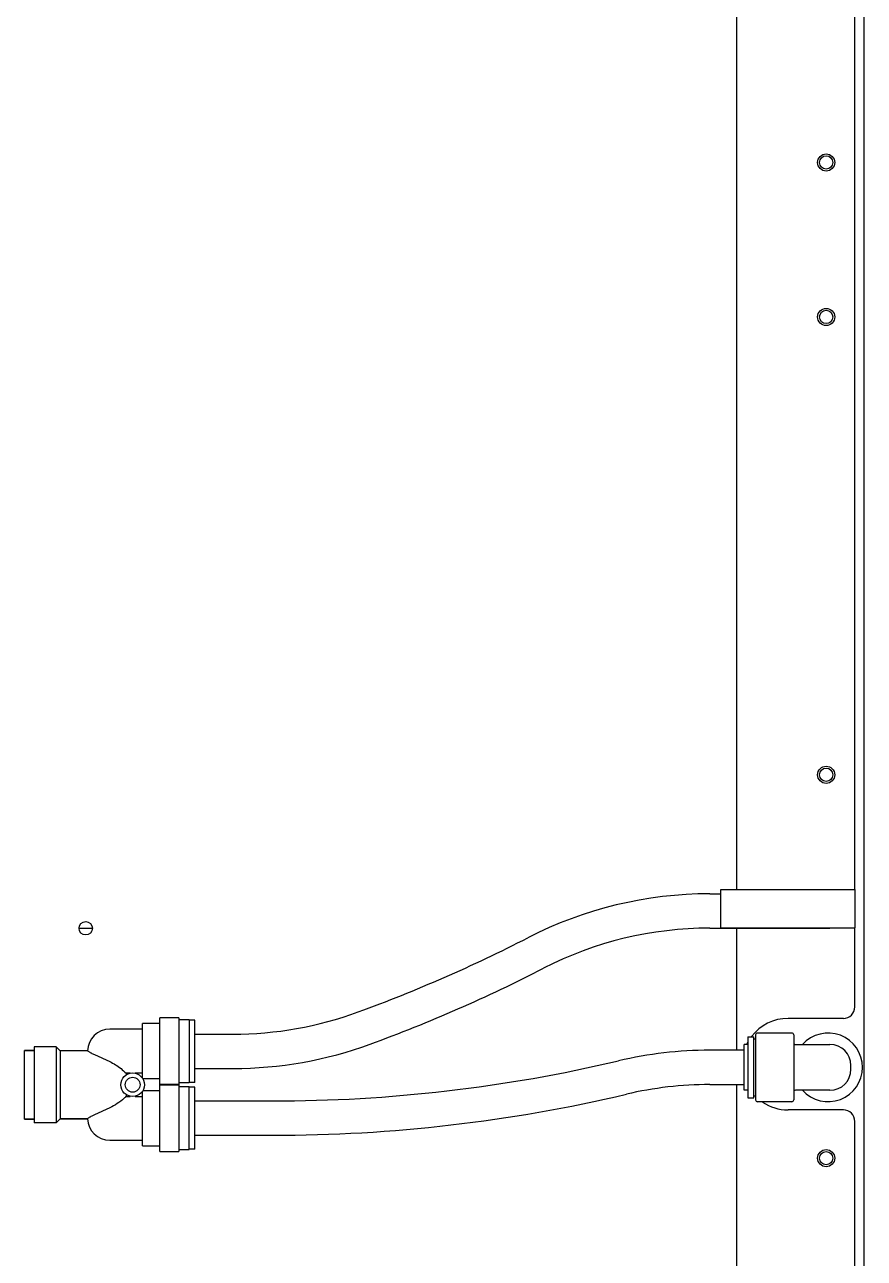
# Model space of a CAD drawing. Header units: millimetres. Extents: x 2482 to 7241, y 2335 to 6851.
# Drawn here: x 3174.9 to 3395, y 4595.6 to 4919 of the extents above; entities that cross this region are included whole.
import ezdxf

# ---------------------------------------------------------------- set-up
doc = ezdxf.new("R2010")
doc.units = ezdxf.units.MM
doc.header["$LTSCALE"] = 669.9
doc.layers.get('0').update_dxf_attribs({"linetype": 'CONTINUOUS'})
doc.layers.add('ASSI', color=7, linetype='CONTINUOUS')
doc.layers.add('GEOM', color=7, linetype='CONTINUOUS')

msp = doc.modelspace()

# ---------------------------------------------------------------- linework, layer by layer
at = {"color": 7, "linetype": 'Continuous'}
for p, q in [((3364.5, 4653.67), (3366, 4653.67)), ((3364.5, 4653.67), (3364.5, 4637.67)), ((3366, 4637.67), (3366, 4653.67)), ((3366.5, 4654.17), (3366.5, 4637.17)), ((3376.5, 4654.17), (3376.5, 4637.17)), ((3366, 4653.17), (3366.5, 4653.17)), ((3377, 4651.67), (3386, 4651.67)), ((3391.5, 4645.17), (3391.5, 4646.17)), ((3364.5, 4637.67), (3366, 4637.67)), ((3366, 4638.17), (3366.5, 4638.17)), ((3386, 4639.67), (3377, 4639.67))]:
    msp.add_line(p, q, dxfattribs=at)
for centre, radius, start, end in [((3367, 4654.17), 0.5, 90, 180), ((3376, 4654.17), 0.5, 360, 90), ((3385.5, 4645.67), 9, 221.9005, 138.1006), ((3377, 4652.17), 0.5, 180, 270), ((3386, 4646.17), 5.5, 0, 90), ((3386, 4645.17), 5.5, 270, 360), ((3367, 4637.17), 0.5, 180, 270), ((3376, 4637.17), 0.5, 270, 0), ((3377, 4639.17), 0.5, 90, 180)]:
    msp.add_arc(centre, radius, start, end, dxfattribs=at)
at = {"layer": 'ASSI', "color": 7, "linetype": 'Continuous'}
for p, q in [((3357.38, 4692.27), (3392.51, 4692.27)), ((3357.38, 4682.27), (3357.38, 4692.27)), ((3392.51, 4692.27), (3392.51, 4682.27)), ((3357.38, 4682.27), (3392.51, 4682.27)), ((3210.3, 4657.14), (3205.8, 4657.14)), ((3215.3, 4658.62), (3210.3, 4658.62)), ((3218, 4658.12), (3215.3, 4658.12)), ((3218, 4658.12), (3218, 4641.62)), ((3205.8, 4655.67), (3197.2, 4655.67)), ((3376, 4654.67), (3367, 4654.67)), ((3174.9, 4650.12), (3177.35, 4650.12)), ((3183.15, 4651.07), (3177.35, 4651.07)), ((3177.35, 4651.07), (3177.35, 4631.17)), ((3183.15, 4651.07), (3183.15, 4631.17)), ((3183.15, 4651.07), (3184.2, 4650.02)), ((3364.5, 4651.67), (3363.5, 4651.67)), ((3363.5, 4639.67), (3363.5, 4651.67)), ((3191.4, 4650.02), (3184.2, 4650.02)), ((3184.2, 4650.02), (3184.2, 4632.22)), ((3193.2, 4649.01), (3197.2, 4647.18)), ((3218, 4641.62), (3215.3, 4641.62)), ((3364.5, 4639.67), (3363.5, 4639.67)), ((3376, 4636.67), (3367, 4636.67)), ((3174.9, 4632.12), (3177.35, 4632.12)), ((3183.15, 4631.17), (3177.35, 4631.17)), ((3184.2, 4632.22), (3183.15, 4631.17)), ((3184.2, 4632.22), (3191.4, 4632.22))]:
    msp.add_line(p, q, dxfattribs=at)
at = {"layer": 'ASSI', "linetype": 'Continuous'}
for centre, radius in [((3385, 4882.87), 2.25), ((3385, 4882.87), 1.75), ((3385, 4842.37), 2.25), ((3385, 4842.37), 1.75), ((3385, 4722.37), 2.25), ((3385, 4722.37), 1.75), ((3190.9, 4682.12), 1.75), ((3385, 4621.87), 2.25), ((3385, 4621.87), 1.75)]:
    msp.add_circle(centre, radius, dxfattribs=at)
at = {"layer": 'ASSI', "color": 7, "linetype": 'Continuous'}
for radius in [3.1, 1.95]:
    msp.add_circle((3203.2, 4641.12), radius, dxfattribs=at)
for centre, radius, start, end in [((3197.2, 4649.87), 5.8, 90, 178.518), ((3199.37, 4662.03), 14.42, 236.4486, 239.2665), ((3198.99, 4661.4), 13.68, 239.288, 239.7123)]:
    msp.add_arc(centre, radius, start, end, dxfattribs=at)
msp.add_open_spline([(3192.09, 4649.59), (3192.17, 4649.54), (3192.53, 4649.34), (3192.9, 4649.15), (3193.2, 4649.01)], degree=3, knots=[0, 0, 0, 0, 0.214728, 1, 1, 1, 1], dxfattribs=at)
at = {"layer": 'GEOM', "linetype": 'Continuous'}
for p, q in [((3392.5, 4692.27), (3392.5, 5496.87)), ((3361.5, 5487.87), (3361.5, 4692.27)), ((3395, 3837.47), (3395, 5487.91)), ((3361.5, 4682.17), (3361.5, 4650.17)), ((3392.5, 4661.52), (3392.5, 4682.27)), ((3389.5, 4658.52), (3375, 4658.52)), ((3361.5, 4641.17), (3361.5, 4373.87)), ((3389.5, 4634.52), (3375, 4634.52)), ((3392.5, 4376.87), (3392.5, 4631.52))]:
    msp.add_line(p, q, dxfattribs=at)
at = {"layer": 'GEOM', "color": 7, "linetype": 'Continuous'}
for p, q in [((3354.5, 4691.17), (3357.38, 4691.17)), ((3189.15, 4682.17), (3192.65, 4682.17)), ((3354.5, 4682.17), (3385.5, 4682.17)), ((3205.8, 4642.81), (3205.8, 4657.14)), ((3210.3, 4641.18), (3210.3, 4658.62)), ((3215.3, 4658.62), (3215.3, 4623.62)), ((3219.5, 4658.02), (3218, 4658.02)), ((3219.5, 4641.72), (3219.5, 4658.02)), ((3219.5, 4654.37), (3229.5, 4654.37)), ((3177.35, 4650.12), (3174.9, 4650.12)), ((3174.9, 4632.12), (3174.9, 4650.12)), ((3363.5, 4650.17), (3354.5, 4650.17)), ((3202.58, 4644.15), (3201.51, 4644.15)), ((3205.8, 4644.15), (3203.83, 4644.15)), ((3219.5, 4645.37), (3229.5, 4645.37)), ((3210.3, 4642.66), (3205.89, 4642.66)), ((3215.3, 4641.18), (3210.3, 4641.18)), ((3210.3, 4641.06), (3215.3, 4641.06)), ((3210.3, 4623.62), (3210.3, 4641.06)), ((3215.3, 4640.62), (3218, 4640.62)), ((3219.5, 4641.72), (3218, 4641.72)), ((3218, 4624.12), (3218, 4640.62)), ((3219.5, 4640.52), (3218, 4640.52)), ((3219.5, 4624.22), (3219.5, 4640.52)), ((3354.5, 4641.17), (3363.5, 4641.17)), ((3201.51, 4638.08), (3202.58, 4638.08)), ((3203.83, 4638.08), (3205.8, 4638.08)), ((3205.8, 4625.09), (3205.8, 4639.43)), ((3205.89, 4639.57), (3210.3, 4639.57)), ((3197.2, 4635.05), (3193.2, 4633.22)), ((3219.5, 4636.87), (3239.95, 4636.87)), ((3177.35, 4632.12), (3174.9, 4632.12)), ((3191.4, 4632.22), (3184.2, 4632.22)), ((3219.5, 4627.87), (3239.95, 4627.87)), ((3197.2, 4626.57), (3205.8, 4626.57)), ((3205.8, 4625.09), (3210.3, 4625.09)), ((3219.5, 4624.22), (3218, 4624.22)), ((3210.3, 4623.62), (3215.3, 4623.62)), ((3215.3, 4624.12), (3218, 4624.12))]:
    msp.add_line(p, q, dxfattribs=at)
for centre, radius, start, end in [((3354.5, 4586.67), 104.5, 90, 117.1519), ((3126.33, 5031.57), 395.5, 290.1159, 297.1519), ((3354.5, 4586.67), 95.5, 90, 117.1519), ((3385.5, 4686.67), 4.5, 270, 281.1837), ((3126.33, 5031.57), 404.5, 290.1159, 297.1519), ((3229.5, 4749.87), 95.5, 270, 290.1159), ((3229.5, 4749.87), 104.5, 270, 290.1159), ((3354.5, 4545.67), 104.5, 90, 103.2448), ((3239.95, 5032.37), 395.5, 270, 283.2448), ((3193.2, 4641.12), 8.84, 17.5931, 20.0838), ((3354.5, 4545.67), 95.5, 90, 103.2448), ((3193.2, 4641.12), 8.84, 339.9162, 342.4069), ((3239.95, 5032.37), 404.5, 270, 283.2448), ((3199.37, 4620.2), 14.42, 120.7384, 123.5513), ((3197.2, 4632.37), 5.8, 181.482, 270), ((3198.99, 4620.83), 13.69, 120.3252, 120.7169)]:
    msp.add_arc(centre, radius, start, end, dxfattribs=at)
at = {"layer": 'GEOM', "linetype": 'Continuous'}
for centre, radius, start, end in [((3389.5, 4661.52), 3, 270, 360), ((3375, 4646.52), 12, 90, 142.8221), ((3375, 4646.52), 12, 151.487, 153.9707), ((3375, 4646.52), 12, 236.2777, 270), ((3389.5, 4631.52), 3, 0, 90)]:
    msp.add_arc(centre, radius, start, end, dxfattribs=at)
at = {"layer": 'GEOM', "color": 7, "linetype": 'Continuous'}
for points, knots in [([(3197.2, 4647.18), (3197.72, 4646.95), (3199.26, 4646.1), (3200.64, 4644.98), (3201.51, 4644.15)], [0, 0, 0, 0, 0.320157, 1, 1, 1, 1]), ([(3201.51, 4638.08), (3201.32, 4637.9), (3200.03, 4636.72), (3198.57, 4635.68), (3197.2, 4635.05)], [0, 0, 0, 0, 0.14565, 1, 1, 1, 1]), ([(3193.2, 4633.22), (3193.09, 4633.18), (3192.71, 4632.99), (3192.34, 4632.79), (3192.08, 4632.64)], [0, 0, 0, 0, 0.283424, 1, 1, 1, 1])]:
    msp.add_open_spline(points, degree=3, knots=knots, dxfattribs=at)

doc.saveas('drawing.dxf')
